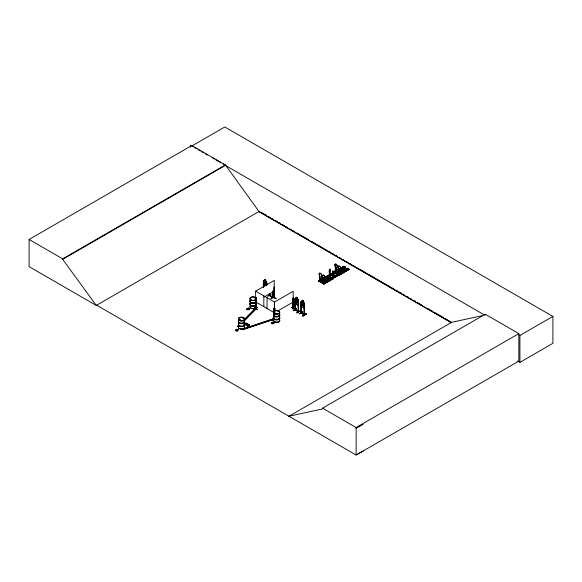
<?xml version="1.0" encoding="UTF-8"?>
<svg xmlns="http://www.w3.org/2000/svg" width="582" height="582" viewBox="0 0 582 582"><rect width="100%" height="100%" fill="white"/><g stroke="black" fill="none" stroke-linecap="round" stroke-linejoin="round"><path stroke-width="0.87" d="M320.886 281.142L321.126 276.094A1.651 0.96 59.5 0 0 321.126 274.187A1.651 0.96 59.5 0 0 319.46 273.249A1.651 0.96 59.5 0 0 319.46 275.155L319.562 280.495L320.326 280.102M320.958 281.106L321.199 276.05A1.651 0.96 59.5 0 0 321.199 274.151A1.651 0.96 59.5 0 0 319.533 273.205A1.651 0.96 59.5 0 0 319.533 275.111L319.758 280.495L321.526 281.448L321.388 280.67L320.435 281.79L318.943 280.946L319.896 279.826M324.21 283.063L324.523 277.97A1.651 0.96 59.5 0 0 324.523 276.072A1.651 0.96 59.5 0 0 322.857 275.126A1.651 0.96 59.5 0 0 322.857 277.032L323.25 282.43M330.212 275.526L330.38 272.158A1.099 0.64 59.5 0 0 330.212 270.652L329.921 269.088M333.704 274.078L333.544 277.447L333.755 274.049A1.099 0.64 59.5 0 0 333.544 272.572L333.537 271.321M336.622 272.063L336.862 267.007A1.651 0.96 59.5 0 0 336.862 265.108A1.651 0.96 59.5 0 0 335.196 264.163A1.651 0.96 59.5 0 0 335.196 266.069L335.53 271.496M336.687 272.02L336.934 266.963A1.651 0.96 59.5 0 0 336.934 265.065A1.651 0.96 59.5 0 0 335.268 264.119A1.651 0.96 59.5 0 0 335.268 266.025L335.494 271.408L336.061 271.023M339.946 273.984L340.259 268.891A1.651 0.96 59.5 0 0 340.259 266.985A1.651 0.96 59.5 0 0 338.593 266.039A1.651 0.96 59.5 0 0 338.52 267.989L338.746 273.424L339.335 272.849M338.506 273.125L339.328 272.987L338.629 273.089L339.073 273.147L339.022 274.355L338.899 273.009L339.35 272.878L338.506 273.242M318.82 281.106L320.238 279.978L319.671 280.597M320.34 280.24L319.744 280.502M322.77 282.328L323.599 281.935M322.748 281.957L323.585 282.226M329.812 274.85L329.317 275.082L329.819 275.002M329.317 275.097L329.798 274.93M333.122 276.952L332.708 277.127L332.591 273.445A1.099 0.64 59.5 0 1 332.759 272.129L332.999 270.856M333.166 276.85C332.54 277.381 332.984 276.137 332.977 277.73M332.911 276.908L332.562 276.77M336.076 271.154L335.421 271.423M335.545 271.467L335.596 271.314M325.724 277.927C324.501 279.571 324.851 276.472 325.673 278.276M328.044 280.204L328.124 279.709M344.537 271.227C345.17 269.59 342.565 271.685 344.646 271.067M240.111 319.998L239.355 320.064M239.522 320.005L240.162 319.94M240.148 320.144L239.566 320.056M240.235 320.275L239.9 319.976M243.007 318.187L243.531 318.187M243.363 318.201L243.08 318.252M251.446 299.388L250.893 299.781M251.599 299.468L251.075 299.534M251.744 299.534L251.235 299.977M254.887 297.489L254.996 297.831M255.069 297.758L254.596 297.744L254.945 297.853M275.322 313.138C273.758 313.051 275.904 313.734 274.922 313.043M278.225 311.45L278.596 311.508M278.225 311.363L278.691 311.45L278.305 311.225M272.965 323.81L271.627 323.119L273.045 322.406A0.742 0.429 0 0 1 273.518 322.472C276.101 323.534 270.164 321.708 272.609 323.774C270.332 324.501 272.747 320.289 274.275 323.054M323.097 282.161C323.781 286.773 323.912 279.578 322.13 282.234L322.268 283.172L331.973 277.84L322.603 283.369M329.536 274.915L329.419 274.944M335.676 271.008L335.996 271.227M254.385 308.024L257.2 309.639L254.407 308.002M257.375 309.333L254.56 307.733M319.94 280.415L319.773 280.211M323.417 281.906L322.77 282.212M323.657 282.19L323.068 282.532M339.233 272.994L338.855 273.358M304.451 306.932L304.059 308.074L301.36 306.518L301.01 301.447L301.411 301.163L304.066 302.742L304.408 306.954M298.464 303.862L298.071 305.004L295.358 303.462L295.045 301.913L295.401 303.433L298.071 305.004L298.508 303.891L298.049 305.019L295.401 303.433M319.787 280.364C319.525 280.357 320.347 280.415 319.925 280.153M336.01 270.928L335.778 272.391L335.239 272.085L335.239 270.906L336.04 270.972L335.152 270.957L335.152 272.129M245.48 324.996L245.837 323.898L247.328 323.927L245.837 324.116L245.197 324.829L246.171 323.032M247.75 326.306L248.107 325.207L249.598 325.011L248.107 325.425L247.75 326.306L247.757 325.229L247.466 326.138M247.801 325.047C244.36 325.163 248.325 326.167 248.158 324.181L248.158 325.243M247.801 325.273L248.158 324.181M245.197 324.829L245.539 323.738L244.025 323.927L247.328 323.927M248.107 325.425L248.441 324.349M332.773 271.052L333.53 271.481M299.279 313.865L302.604 311.807M302.764 311.865L299.301 313.713M257.397 307.354L253.956 309.217M267.531 296.42L271.008 294.39M293.277 310.824L296.762 308.627M255.964 307.871L256.145 308.613L255.753 308.387M272.405 296.915L272.754 297.497L272.718 291.196M272.361 297.293L272.522 291.844M295.132 309.435C295.78 311.014 294.361 308.824 298.588 311.799M298.588 311.77L298.34 311.239M304.044 302.727L304.488 303.404L304.488 314.978L300.981 312.978L301.047 301.425L301.425 301.214M304.219 314.404L301.265 312.774M304.131 314.425L304.437 314.986M248.718 309.333L247.146 309.398L248.332 309.355L248.034 308.664L249.089 308.795L248.543 308.315M274.428 297.766L274.26 286.933L273.911 297.904L274.297 297.678M292.957 308.496L293.313 308.264L292.928 308.606M295.278 303.135L297.475 299.337L298.049 299.665L298.45 300.363L298.508 311.908L298.508 300.334L297.351 299.206M271.976 323.177L273.045 322.632A0.742 0.429 0 0 1 273.518 322.697L273.955 323.214M324.661 278.043L325.665 277.956M329.07 280.037C327.069 278.873 329.252 281.412 328.786 279.651M329.048 280.007L328.132 280.153M336.149 275.271L336.323 275.701M336.731 275.599L336.149 275.344M344.399 271.154L343.773 270.688M251.271 299.475L250.944 299.846L251.446 299.854M254.807 297.482L254.618 297.831M274.799 313.247L275.221 313.356M237.005 331.209L238.227 329.558L235.455 330.089L237.092 330.663L237.005 331.209L238.227 329.558M235.455 330.089L237.238 330.503L237.82 329.834M236.743 331.056L237.092 330.663M237.463 326.284L238.3 326.895L237.463 326.284L238.715 325.032M244.345 319.402L255.6 308.147L256.429 308.424L243.923 321.271M247.474 316.615L254.349 309.733M243.923 320.929L256.429 308.424M323.025 282.103L323.003 282.517M255.578 308.489L256.429 308.766M256.029 308.387L255.578 308.096L256.08 308.053M255.862 308.016L255.694 308.562L255.614 291.16L274.26 280.393L273.947 297.846M274.362 297.409L273.947 297.453M292.797 308.395L293.277 308.3M292.797 308.787L293.153 297.839L292.804 308.816L293.277 308.678M336.672 275.642L336.592 275.235M240.286 320.064L239.9 320.304M274.799 313.109L274.791 313.545M328.03 275.57L330.081 276.719L320.704 282.248L318.805 281.011L318.805 280.313L319.758 279.746L319.758 280.451M318.798 281.019L328.626 275.919M335.668 271.314L334.395 272.012L335.61 272.856L334.432 272.187L335.065 271.721L336.25 272.485L335.065 271.816L328.743 275.577L328.823 275.031C330.038 273.54 329.507 277.367 329.623 274.9M334.737 272.209L338.92 270.055M343.918 266.491L336.782 270.666L343.904 266.403L345.672 267.262L343.904 266.265L344.384 266.832L340.441 269.124L341.205 269.306L341.459 268.84M329.929 276.239L336.25 272.391M329.499 276.406L329.958 276.574L320.245 281.906M329.914 276.217L330.641 275.322L329.914 276.021M321.002 279.716L328.168 275.49L329.827 276.596M345.672 267.262L335.829 272.812L336.178 273.023L336.309 272.223L337.262 271.663L336.17 272.143L336.17 272.703L334.679 271.859L335.632 270.739M337.262 271.663L337.262 272.361L335.443 271.394L335.494 270.666L334.541 271.227L334.541 271.925L336.447 273.162L345.577 267.516M322.144 283.027L324.029 284.169L333.406 278.64L323.461 283.849M331.835 277.607L322.224 283.158L331.856 277.694L331.493 277.272L333.399 278.64M338.717 274.02L332.468 277.716L332.053 277.476L338.491 273.896M347.243 268.411L349.018 269.408L339.386 274.871L348.996 269.182M347.432 268.6L332.235 277.585M338.397 273.642L339.575 274.311L333.013 278.021L333.406 278.247L348.873 269.415M339.277 274.348L339.67 274.558L339.35 274.318M333.137 278.502L323.759 283.71L322.268 282.867L323.221 281.746M333.421 278.24L332.155 276.952L332.875 276.632L332.242 277.374L333.333 277.621L333.239 278.138L348.654 269.124M323.767 284.023L323.898 283.23L324.851 282.67L323.759 283.15L323.759 283.71M339.197 274.769L340.586 273.584L339.495 274.064L339.495 274.624L338.004 273.78L338.819 272.587L337.866 273.147L338.222 274.137M339.539 274.959L349.004 269.32L347.228 268.324L337.764 274.02L338.942 274.777L337.735 273.947L339.772 275.082M348.865 269.401L339.633 274.915M330.212 269.684L330.147 269.27M330.212 270.652L330.263 269.655M330.641 275.322L330.641 275.788L329.427 275.082L329.317 271.503A1.099 0.64 59.5 0 1 329.427 270.208L329.477 269.211M324.851 282.67L324.851 283.369L322.872 282.306L322.857 277.032M332.759 271.161L332.759 272.129M338.52 267.989L338.593 267.946A1.651 0.96 59.5 0 1 338.593 266.039A1.651 0.96 59.5 0 1 340.186 267.029A1.651 0.96 59.5 0 1 340.186 268.928L344.246 266.6L341.139 268.528M325.629 276.843C330.838 279.134 323.105 277.127 326.582 276.283L328.35 277.425L326.582 276.283M327.215 275.912C332.424 278.196 324.691 276.188 328.168 275.351M328.917 275.453L329.55 274.711M335.305 271.401L337.123 272.143L337.123 271.583M341.365 267.756C346.574 270.048 338.84 268.04 342.318 267.196L344.086 268.338L342.318 267.196M342.951 266.825C348.16 269.11 340.426 267.102 343.904 266.265M321.235 279.855L328.306 275.723M332.177 273.424C335.327 274.799 330.831 273.678 332.809 273.053M333.377 272.718C336.527 274.093 332.031 272.973 334.01 272.347L335.188 273.009M336.971 270.768L339.357 269.401M340.877 268.469L344.246 266.672M319.867 280.473L319.416 280.037L319.416 281.215L319.503 279.993L320.093 280.342M338.782 269.822L328.823 275.504L330.001 276.21M319.14 281.208L323.185 279.142M325.483 277.745L327.87 276.377M338.797 269.91L328.961 275.693L332.264 273.947M320.573 282.081L320.573 281.31L321.526 280.75M329.681 276.086L336.025 272.347L329.71 276.115M329.594 276.29L320.093 281.899L329.594 276.355M329.936 276.348L320.326 282.037L329.936 276.479M330.016 276.224L345.33 267.203M330.067 276.312L336.345 272.638M336.214 273.038L345.672 267.4M327.157 279.826C332.366 282.11 324.64 280.102 328.11 279.265L329.878 280.4L328.11 279.265M328.954 278.763C334.163 281.055 326.437 279.047 329.907 278.203L331.675 279.345L329.907 278.203M330.54 277.832C335.749 280.117 328.022 278.109 331.493 277.272M321.984 283.019L331.493 277.41L333.057 278.451M322.028 283.056L331.398 277.527M338.789 273.118L340.586 274.282L340.586 273.584M342.893 270.739C348.101 273.023 340.375 271.016 343.846 270.179L345.613 271.314L343.846 270.179M344.69 269.677C349.898 271.969 342.172 269.961 345.643 269.117L347.41 270.259L345.643 269.117M346.275 268.746C351.484 271.03 343.751 269.022 347.228 268.186M335.508 275.344C338.651 276.719 334.155 275.599 336.141 274.973L337.32 275.73L336.141 274.973M336.702 274.639C339.852 276.014 335.356 274.893 337.334 274.268L338.513 275.024L337.334 274.268M332.162 277.483L346.588 269.022M338.688 274.013L332.38 277.599M339.859 273.344L346.93 269.219M333.239 277.563L333.966 277.243L333.966 277.709L332.824 277.083M333.006 278.007L339.35 274.268M323.417 283.82L332.919 278.211M323.672 283.972L333.26 278.269M255.673 299.512A3.092 1.782 0 0 1 251.009 299.985A3.092 1.782 0 0 1 251.009 297.249A3.092 1.782 0 0 1 255.673 297.729L255.927 297.518M255.614 297.7L256.109 297.824L255.789 297.642L255.694 308.562M274.144 297.562L274.035 297.977L274.384 287.006M272.791 296.602L276.115 298.493M272.369 296.995C275.264 297.635 264.534 293.11 272.485 296.922M274.566 296.231L271.081 298.479L274.58 296.26M273.998 311.756L274.122 308.227L274.435 311.006M274.435 308.409L273.998 308.3M274.82 308.424L274.82 311.021M296.194 298.544L296.194 297.22L297.351 297.882L297.853 302.495L297.278 303.222L296.194 302.611L295.62 301.221L296.194 297.22M297.351 297.882L296.158 297.242M295.343 299.337L295.023 299.155L295.38 310.126M298.064 299.65L298.508 300.334M298.151 300.938L298.588 301.047L298.151 300.938L298.391 311.887M291.669 307.485L295.198 309.471M291.684 307.507L295.009 309.624M272.674 320.027L274.064 319.212L272.711 320.231M272.674 320.245L274.093 319.394M298.268 304.459L298.166 311.734M298.231 311.334L295.38 309.842L298.624 311.443M300.494 310.955L296.827 312.89L300.327 310.664M296.827 312.89L300.334 310.839M96.699 305.237L96.321 305.463L29.1 266.651L29.1 239.457L191.798 145.522L225.387 164.91L258.975 211.499L451.283 322.53M191.798 145.522L191.798 146.024L224.79 126.978L552.9 316.412L552.9 343.329L519.908 362.375L517.551 361.007M29.1 239.457L62.689 258.845L225.387 164.91M363.255 450.963L356.133 455.022L96.656 305.215L96.27 305.434L62.689 259.346L225.387 165.412M96.27 305.434L259.354 211.281M264.519 279.367L265.668 280.029L264.519 279.367L263.944 283.361L264.519 284.751L265.588 285.369L266.163 284.642L266.163 282.168L265.588 280.073M263.471 281.222L263.792 281.404M264.483 280.713L264.555 279.433M265.632 281.375L265.668 280.029M263.355 287.573L263.37 280.502L263.741 280.24L266.411 281.783M263.333 284.074L263.726 285.573M266.774 282.503L266.374 281.804M266.461 285.784L266.585 283.019L266.898 284.998M266.898 283.201L266.461 283.092M264.163 296.995L274.26 291.16M248.623 309.086C248.87 311.283 244.011 308.504 248.543 308.089L249.467 308.78L248.71 309.435M246.695 309.384L248.572 308.351M247.146 309.398L247.83 309.006L248.405 309.457L246.695 309.158M248.034 308.889L249.111 308.977L247.83 309.006M277.614 311.035L293.153 302.065M302.153 300.312L303.338 300.952L303.84 303.091L303.84 305.565L303.266 306.292L302.196 305.674L301.622 304.284L301.622 301.811L302.196 301.702L302.196 300.29L303.338 300.952M304.153 314.811L304.131 304.008L304.568 304.124L304.604 314.913L301.149 312.912L301.025 302.218L301.461 302.327M304.568 304.124L304.131 304.008M302.815 315.75C313.822 309.631 295.561 320.326 306.321 313.749M302.829 315.939L306.321 313.894M306.481 314.025L302.989 316.055M288.585 416.465L451.668 322.304L481.714 315.771M288.963 416.239L322.552 408.935L322.552 408.157L485.25 314.222L518.838 333.61L518.838 361.087L356.133 455.022L356.133 427.544L518.838 333.61M485.25 315L484.871 315.226L223.044 164.059M518.351 334.555L519.908 335.458L552.9 316.412M356.133 428.33L363.255 424.271M340.535 268.811L341.401 268.877M325.585 278.232L324.72 278.167M293.081 308.22L293.037 308.86M275.155 313.516L274.566 313.32M323.068 282.248L323.177 282.117M273.38 319.533L242.548 329.812L242.061 329.332L273.758 318.769M242.061 329.332L272.9 319.052M242.061 328.99L242.548 329.47L274.238 318.907M236.663 330.176L237.82 329.608M235.455 330.314L237.107 329.841M328.241 279.767L328.655 279.731M269.357 295.03C269.575 296.056 269.99 296.173 272.718 297.475M272.842 291.124L272.878 297.431L269.393 295.445L269.393 293.648M295.103 309.828L295.081 298.399M304.219 314.295L304.604 314.52L301.498 312.84M245.888 323.708L247.328 323.701M245.539 323.956L244.025 324.152L245.488 324.145M248.158 325.018L249.598 325.011M246.295 325.236L249.598 325.236M246.295 325.462L247.757 325.454M272.631 296.66L276.152 298.661M340.936 269.24C342.565 268.637 339.386 268.389 340.79 269.342M269.451 295.059L269.291 295.547L269.277 293.721M269.277 295.161L269.633 295.321M255.964 308.664L255.985 297.897M272.951 323.577L271.94 323.054M338.317 274.282L337.96 274.071M248.638 309.304L249.467 309.006L248.812 308.489M269.517 295.692L269.59 293.903M344.639 270.732L343.722 270.928M301.221 312.519L301.047 313.014M340.157 269.153L341.336 269.953L340.157 269.291M339.102 273.133L338.484 272.878L338.484 274.049M339.102 274.311L338.564 274.006L338.564 272.827M333.966 277.243L333.872 277.563M329.652 275.81L329.288 274.82M324.421 278.232L325.6 279.04L324.421 278.378M319.503 281.164L320.042 281.47L319.947 280.24M322.828 283.085L323.366 283.39M296.238 298.617L295.001 298.384L295.023 309.966M295.387 298.173L298.042 299.686M296.587 308.736L293.306 310.657M295.038 309.951L298.464 311.887M257.229 307.296L253.774 309.311M254.443 307.842L257.397 309.304M272.747 318.238L274.18 319.009M191.798 146.024L193.362 146.926M194.926 147.828L196.49 148.73M198.047 149.632L200.39 150.985M201.954 151.887L203.518 152.79M205.082 153.692L207.425 155.045M212.11 157.751L214.452 159.104M216.017 160.006L220.702 162.705M260.925 212.183L266.418 215.355M267.989 216.264L270.346 217.624M271.91 218.526L273.482 219.436M275.053 220.338L277.41 221.698M278.982 222.608L280.546 223.517M282.117 224.419L284.474 225.78M286.046 226.689L287.61 227.591M289.967 228.952L291.538 229.861M293.11 230.763L294.674 231.672M297.031 233.033L298.602 233.935M300.174 234.844L308.809 239.828M311.159 241.188L315.873 243.909M317.437 244.811L322.937 247.983M324.501 248.892L326.858 250.253M328.43 251.155L330.001 252.064M331.573 252.974L333.923 254.327M335.494 255.236L337.065 256.145M339.415 257.499L340.987 258.408M342.558 259.317L344.915 260.678M346.486 261.58L348.051 262.489M349.622 263.391L351.979 264.752M353.55 265.661L355.115 266.563M357.472 267.924L359.043 268.833M360.614 269.735L366.107 272.907M367.678 273.816L376.314 278.8M377.878 279.709L383.378 282.881M384.942 283.783L390.442 286.962M392.006 287.864L394.363 289.225M395.935 290.134L397.506 291.036M399.077 291.946L401.427 293.306M402.999 294.208L404.57 295.118M406.92 296.478L408.491 297.38M410.063 298.29L411.634 299.192M413.991 300.552L415.555 301.461M417.127 302.364L422.619 305.543M428.119 308.715L432.826 311.428M434.398 312.338L443.819 317.772M445.383 318.681L450.883 321.853M258.459 211.426L451.399 322.821M255.665 291.167L274.318 301.934L274.318 311.937M273.591 312.287L255.665 301.934A3.085 1.782 0 0 1 251.81 302.647A3.085 1.782 0 0 1 250.013 300.545M246.171 323.257L245.888 322.872M238.227 329.783L237.929 329.383M236.663 329.95L237.238 330.278M322.552 408.157L356.133 427.544M269.713 295.583L269.713 293.83M338.971 272.965L338.957 272.66M332.78 276.967L332.642 273.424M304.102 314.797L304.255 303.942M301.083 304.99L301.425 306.474M338.593 267.946L338.84 273.271L338.819 272.587M329.317 271.503L329.477 275.053L329.463 274.66M519.908 335.458L519.908 362.375M340.448 273.504L340.448 274.064M335.698 271.263L335.698 272.434M332.62 276.741L332.562 277.556M330.547 275.271L330.547 275.642L329.237 274.85L329.237 275.635M324.712 282.59L324.712 283.15M323.083 281.666L323.083 282.372M322.828 281.914L322.748 283.136M321.388 280.67L321.388 281.23M303.302 300.974L303.266 302.32M301.461 305.019L301.331 313.189L301.338 302.4M295.46 302.851L295.496 310.053M293.277 297.911L293.277 308.722L293.153 291.298L274.5 302.065L274.5 312.068M274.937 308.496L274.937 311.086M274.624 308.678L274.624 311.275M274.122 308.227L274.122 311.69M272.405 291.917L272.405 297.337M267.036 297.737L267.036 308.504M266.774 282.481L266.774 285.173M263.835 295.882L263.835 306.649M263.792 284.096L263.792 286.788M263.668 281.477L263.668 286.861M263.471 283.914L263.471 287.508M256.109 297.824L256.145 308.613M248.543 308.089L248.572 308.576M190.481 145.42L190.481 147.202M62.689 258.845L62.689 259.346M244.164 323.825A3.128 1.804 0 0 1 241.457 326.531A3.128 1.804 0 0 1 238.744 323.825M244.12 324.007A3.077 1.775 0 0 1 241.457 326.677A3.077 1.775 0 0 1 238.787 324.007M244.12 326.327A3.077 1.775 0 0 1 241.457 328.997A3.077 1.775 0 0 1 238.787 326.327M244.127 326.502A3.085 1.782 0 0 1 241.457 329.172A3.085 1.782 0 0 1 238.78 326.502M244.164 320.849A3.128 1.804 0 0 1 241.457 323.563A3.128 1.804 0 0 1 238.744 320.849M244.127 323.512A3.085 1.782 0 0 1 241.457 326.182A3.085 1.782 0 0 1 238.78 323.512M244.127 321.038A3.085 1.782 0 0 1 241.457 323.708A3.085 1.782 0 0 1 238.78 321.038M244.164 323.672A3.128 1.804 0 0 1 241.457 326.378A3.128 1.804 0 0 1 238.744 323.672M244.164 320.697A3.128 1.804 0 0 1 241.457 323.41A3.128 1.804 0 0 1 238.744 320.697M244.12 320.544A3.077 1.775 0 0 1 241.457 323.206A3.077 1.775 0 0 1 238.787 320.544M279.666 317.488A3.128 1.804 0 0 1 276.239 319.744A3.128 1.804 0 0 1 273.933 317.052M279.622 317.67A3.085 1.782 0 0 1 276.239 319.896A3.085 1.782 0 0 1 273.977 317.241M279.607 319.991A3.063 1.768 0 0 1 276.246 322.202A3.063 1.768 0 0 1 273.991 319.562M279.666 314.52A3.128 1.804 0 0 1 276.239 316.775A3.128 1.804 0 0 1 273.933 314.084M279.622 317.168A3.085 1.782 0 0 1 276.239 319.394A3.085 1.782 0 0 1 273.977 316.739M279.622 314.695A3.085 1.782 0 0 1 276.239 316.921A3.085 1.782 0 0 1 273.977 314.265M279.666 317.336A3.128 1.804 0 0 1 276.239 319.591A3.128 1.804 0 0 1 273.933 316.899M279.666 314.367A3.128 1.804 0 0 1 276.239 316.623A3.128 1.804 0 0 1 273.933 313.931M279.622 314.2A3.085 1.782 0 0 1 276.239 316.426A3.085 1.782 0 0 1 273.977 313.771M255.651 299.65A3.063 1.768 0 0 1 251.024 300.123A3.063 1.768 0 0 1 251.024 297.409A3.063 1.768 0 0 1 255.651 297.882M255.651 305.906A3.063 1.768 0 0 1 253.396 308.547A3.063 1.768 0 0 1 250.034 306.336M255.964 301.963A3.077 1.775 0 0 1 252.195 303.222A3.077 1.775 0 0 1 250.02 301.04M255.658 303.586A3.077 1.775 0 0 1 253.396 306.234A3.077 1.775 0 0 1 250.02 304.015M255.702 303.397A3.128 1.804 0 0 1 253.403 306.088A3.128 1.804 0 0 1 249.969 303.833M255.702 303.244A3.128 1.804 0 0 1 253.403 305.936A3.128 1.804 0 0 1 249.969 303.68M255.665 303.084A3.085 1.782 0 0 1 253.396 305.739A3.085 1.782 0 0 1 250.013 303.513M256.015 301.796A3.128 1.804 0 0 1 252.181 303.077A3.128 1.804 0 0 1 249.969 300.865M256.015 301.643A3.128 1.804 0 0 1 252.181 302.924A3.128 1.804 0 0 1 249.969 300.712M255.673 306.067A3.092 1.782 0 0 1 253.396 308.729A3.092 1.782 0 0 1 250.005 306.503M322.784 277.076A1.651 0.96 59.5 0 1 322.784 275.17A1.651 0.96 59.5 0 1 324.45 276.108A1.651 0.96 59.5 0 1 324.45 278.014M274.58 296.405L271.081 298.479L274.58 296.405M342.289 269.255L340.521 268.258L342.289 269.255M326.553 278.342L324.785 277.345L326.553 278.342M297.082 298.035L296.391 297.642L297.082 298.479L297.082 298.035M297.278 299.694L296.194 299.075L296.194 301.549L297.278 302.167L297.278 299.694M303.069 301.105L302.385 300.705L303.069 301.549L303.069 301.105M265.399 280.182L264.708 279.789L265.399 280.626L265.399 280.182M303.266 302.764L302.196 302.145L302.196 304.619L303.266 305.237L303.266 302.764M265.588 281.841L264.519 281.222L264.519 283.696L265.588 284.314L265.588 281.841M239.915 320.471A3.077 1.775 0 0 0 244.535 318.936A3.077 1.775 0 0 0 239.915 317.394A3.077 1.775 0 0 0 239.915 320.471M239.915 320.733A3.077 1.775 0 0 0 244.535 319.191A3.077 1.775 0 0 0 239.915 317.656A3.077 1.775 0 0 0 239.915 320.733M239.267 320.304A3.092 1.782 0 0 0 244.44 319.503A3.092 1.782 0 0 0 240.657 317.314A3.092 1.782 0 0 0 239.267 320.304M275.104 313.705A3.085 1.782 0 0 0 279.731 312.163A3.085 1.782 0 0 0 275.104 310.621A3.085 1.782 0 0 0 275.104 313.705M275.104 313.96A3.077 1.775 0 0 0 279.724 312.418A3.077 1.775 0 0 0 275.104 310.883A3.077 1.775 0 0 0 275.104 313.96M276.239 322.377A3.085 1.782 0 0 0 279.622 320.144A3.092 1.782 0 0 1 276.239 322.384A3.092 1.782 0 0 1 273.969 319.722A3.085 1.782 0 0 0 276.239 322.377M275.097 313.814A3.092 1.782 0 0 0 279.738 312.272A3.092 1.782 0 0 0 275.097 310.723A3.092 1.782 0 0 0 275.097 313.814"/></g></svg>
